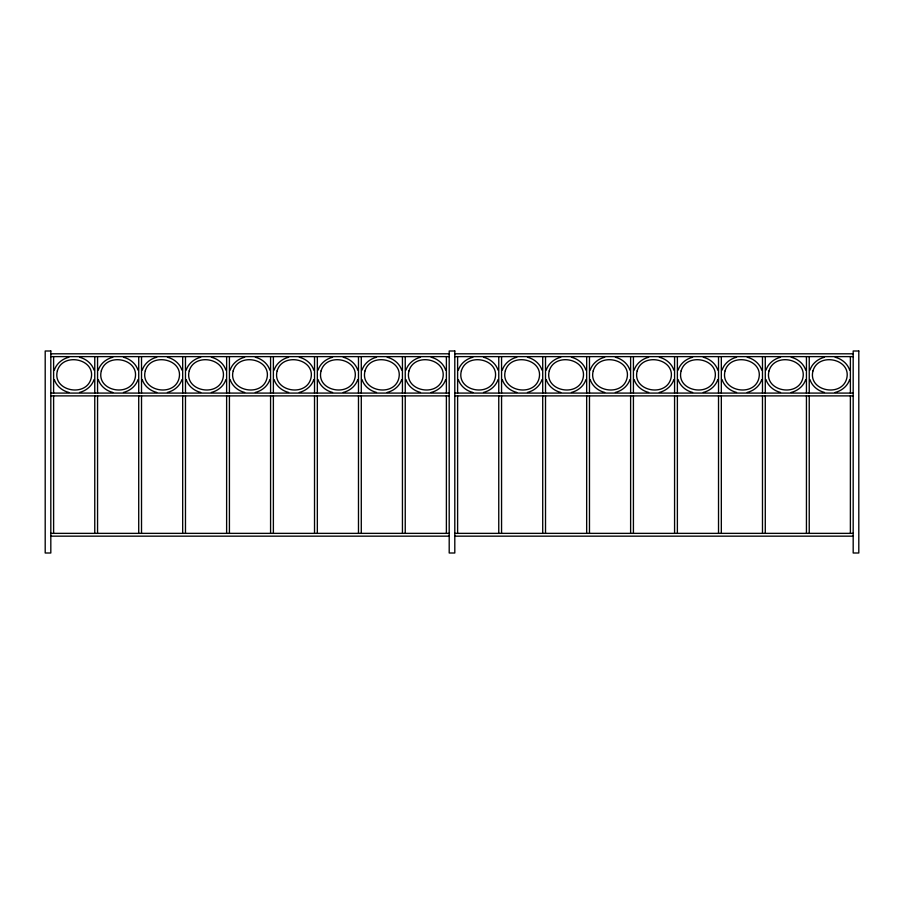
<?xml version="1.0" encoding="UTF-8"?>
<svg xmlns="http://www.w3.org/2000/svg" width="904" height="904" viewBox="0 0 904 904"><rect width="100%" height="100%" fill="white"/><g stroke="black" fill="none" stroke-linecap="round" stroke-linejoin="round"><path stroke-width="1.36" d="M54.319 370.131C56.466 363.577 62.297 358.899 68.862 357.238M94.061 379.567C91.914 386.121 86.095 390.799 79.518 392.46M98.276 370.131C100.423 363.577 106.243 358.899 112.819 357.238M142.222 370.131C144.369 363.577 150.2 358.899 156.776 357.238M138.018 379.567C135.871 386.121 130.04 390.799 123.464 392.46M186.179 370.131C188.326 363.577 194.145 358.899 200.722 357.238M181.964 379.567C179.817 386.121 173.997 390.799 167.421 392.46M230.124 370.131C232.272 363.577 238.102 358.899 244.679 357.238M225.921 379.567C223.774 386.121 217.943 390.799 211.378 392.46M274.082 370.131C276.228 363.577 282.059 358.899 288.636 357.238M269.878 379.567C267.731 386.121 261.9 390.799 255.323 392.46M318.038 370.131C320.185 363.577 326.005 358.899 332.582 357.238M313.824 379.567C311.677 386.121 305.857 390.799 299.281 392.46M361.984 370.131C364.131 363.577 369.962 358.899 376.539 357.238M357.781 379.567C355.634 386.121 349.803 390.799 343.237 392.46M405.941 370.131C408.088 363.577 413.919 358.899 420.496 357.238M401.738 379.567C399.591 386.121 393.76 390.799 387.183 392.46M445.683 379.567C443.536 386.121 437.717 390.799 431.14 392.46M458.317 370.131C460.464 363.577 466.283 358.899 472.86 357.238M502.262 370.131C504.409 363.577 510.24 358.899 516.817 357.238M498.059 379.567C495.912 386.121 490.081 390.799 483.504 392.46M546.219 370.131C548.366 363.577 554.197 358.899 560.762 357.238M542.016 379.567C539.869 386.121 534.038 390.799 527.461 392.46M590.176 370.131C592.323 363.577 598.143 358.899 604.719 357.238M585.961 379.567C583.814 386.121 577.995 390.799 571.418 392.46M634.122 370.131C636.269 363.577 642.1 358.899 648.676 357.238M629.918 379.567C627.771 386.121 621.941 390.799 615.364 392.46M678.079 370.131C680.226 363.577 686.057 358.899 692.622 357.238M673.875 379.567C671.728 386.121 665.898 390.799 659.321 392.46M722.036 370.131C724.183 363.577 730.003 358.899 736.579 357.238M717.821 379.567C715.674 386.121 709.855 390.799 703.278 392.46M765.982 370.131C768.129 363.577 773.96 358.899 780.536 357.238M761.778 379.567C759.631 386.121 753.8 390.799 747.224 392.46M809.939 370.131C812.086 363.577 817.905 358.899 824.482 357.238M805.724 379.567C803.577 386.121 797.757 390.799 791.181 392.46M849.681 379.567C847.534 386.121 841.703 390.799 835.138 392.46M50.816 353.803L449.198 353.803M454.802 353.803L853.184 353.803M50.816 356.617L449.198 356.617M454.802 356.617L853.184 356.617M50.816 393.082L449.198 393.082M454.802 393.082L853.184 393.082M50.816 395.884L449.198 395.884M454.802 395.884L853.184 395.884M50.816 533.36L449.198 533.36M454.802 533.36L853.184 533.36M50.816 536.162L449.198 536.162M454.802 536.162L853.184 536.162M835.138 357.238C841.703 358.899 847.534 363.577 849.681 370.131M791.181 357.238C797.757 358.899 803.577 363.577 805.724 370.131M747.224 357.238C753.8 358.899 759.631 363.577 761.778 370.131M824.482 392.46C817.905 390.799 812.086 386.121 809.939 379.567M703.278 357.238C709.855 358.899 715.674 363.577 717.821 370.131M780.536 392.46C773.96 390.799 768.129 386.121 765.982 379.567M659.321 357.238C665.898 358.899 671.728 363.577 673.875 370.131M736.579 392.46C730.003 390.799 724.183 386.121 722.036 379.567M615.364 357.238C621.941 358.899 627.771 363.577 629.918 370.131M692.622 392.46C686.057 390.799 680.226 386.121 678.079 379.567M571.418 357.238C577.995 358.899 583.814 363.577 585.961 370.131M648.676 392.46C642.1 390.799 636.269 386.121 634.122 379.567M527.461 357.238C534.038 358.899 539.869 363.577 542.016 370.131M604.719 392.46C598.143 390.799 592.323 386.121 590.176 379.567M483.504 357.238C490.081 358.899 495.912 363.577 498.059 370.131M560.762 392.46C554.197 390.799 548.366 386.121 546.219 379.567M431.14 357.238C437.717 358.899 443.536 363.577 445.683 370.131M516.817 392.46C510.24 390.799 504.409 386.121 502.262 379.567M387.183 357.238C393.76 358.899 399.591 363.577 401.738 370.131M472.86 392.46C466.283 390.799 460.464 386.121 458.317 379.567M343.237 357.238C349.803 358.899 355.634 363.577 357.781 370.131M420.496 392.46C413.919 390.799 408.088 386.121 405.941 379.567M299.281 357.238C305.857 358.899 311.677 363.577 313.824 370.131M376.539 392.46C369.962 390.799 364.131 386.121 361.984 379.567M255.323 357.238C261.9 358.899 267.731 363.577 269.878 370.131M332.582 392.46C326.005 390.799 320.185 386.121 318.038 379.567M211.378 357.238C217.943 358.899 223.774 363.577 225.921 370.131M288.636 392.46C282.059 390.799 276.228 386.121 274.082 379.567M167.421 357.238C173.997 358.899 179.817 363.577 181.964 370.131M244.679 392.46C238.102 390.799 232.272 386.121 230.124 379.567M123.464 357.238C130.04 358.899 135.871 363.577 138.018 370.131M200.722 392.46C194.145 390.799 188.326 386.121 186.179 379.567M79.518 357.238C86.095 358.899 91.914 363.577 94.061 370.131M156.776 392.46C150.2 390.799 144.369 386.121 142.222 379.567M112.819 392.46C106.243 390.799 100.423 386.121 98.276 379.567M68.862 392.46C62.297 390.799 56.466 386.121 54.319 379.567M850.381 356.617L850.381 393.082M850.381 395.884L850.381 533.36M809.238 356.617L809.238 393.082M809.238 395.884L809.238 533.36M806.436 356.617L806.436 393.082M806.436 395.884L806.436 533.36M765.281 356.617L765.281 393.082M765.281 395.884L765.281 533.36M762.479 356.617L762.479 393.082M762.479 395.884L762.479 533.36M721.324 356.617L721.324 393.082M721.324 395.884L721.324 533.36M718.522 356.617L718.522 393.082M718.522 395.884L718.522 533.36M677.379 356.617L677.379 393.082M677.379 395.884L677.379 533.36M674.576 356.617L674.576 393.082M674.576 395.884L674.576 533.36M633.421 356.617L633.421 393.082M633.421 395.884L633.421 533.36M630.619 356.617L630.619 393.082M630.619 395.884L630.619 533.36M589.476 356.617L589.476 393.082M589.476 395.884L589.476 533.36M586.662 356.617L586.662 393.082M586.662 395.884L586.662 533.36M545.519 356.617L545.519 393.082M545.519 395.884L545.519 533.36M542.716 356.617L542.716 393.082M542.716 395.884L542.716 533.36M501.562 356.617L501.562 393.082M501.562 395.884L501.562 533.36M498.759 356.617L498.759 393.082M498.759 395.884L498.759 533.36M457.616 356.617L457.616 393.082M457.616 395.884L457.616 533.36M446.384 356.617L446.384 393.082M446.384 395.884L446.384 533.36M405.241 356.617L405.241 393.082M405.241 395.884L405.241 533.36M402.438 356.617L402.438 393.082M402.438 395.884L402.438 533.36M361.284 356.617L361.284 393.082M361.284 395.884L361.284 533.36M358.481 356.617L358.481 393.082M358.481 395.884L358.481 533.36M317.338 356.617L317.338 393.082M317.338 395.884L317.338 533.36M314.524 356.617L314.524 393.082M314.524 395.884L314.524 533.36M273.381 356.617L273.381 393.082M273.381 395.884L273.381 533.36M270.578 356.617L270.578 393.082M270.578 395.884L270.578 533.36M229.424 356.617L229.424 393.082M229.424 395.884L229.424 533.36M226.621 356.617L226.621 393.082M226.621 395.884L226.621 533.36M185.478 356.617L185.478 393.082M185.478 395.884L185.478 533.36M182.676 356.617L182.676 393.082M182.676 395.884L182.676 533.36M141.521 356.617L141.521 393.082M141.521 395.884L141.521 533.36M138.719 356.617L138.719 393.082M138.719 395.884L138.719 533.36M97.564 356.617L97.564 393.082M97.564 395.884L97.564 533.36M94.762 356.617L94.762 393.082M94.762 395.884L94.762 533.36M53.618 356.617L53.618 393.082M53.618 395.884L53.618 533.36M57.37 370.855C52.003 390.89 85.609 397.805 91.01 378.844C96.378 358.798 62.771 351.893 57.37 370.855M101.327 370.855C95.96 390.89 129.566 397.805 134.956 378.844C140.323 358.798 106.717 351.893 101.327 370.855M145.284 370.855C139.917 390.89 173.523 397.805 178.913 378.844C184.28 358.798 150.674 351.893 145.284 370.855M189.23 370.855C183.862 390.89 217.468 397.805 222.87 378.844C228.237 358.798 194.631 351.893 189.23 370.855M233.187 370.855C227.819 390.89 261.425 397.805 266.816 378.844C272.183 358.798 238.577 351.893 233.187 370.855M277.144 370.855C271.776 390.89 305.382 397.805 310.773 378.844C316.14 358.798 282.534 351.893 277.144 370.855M321.089 370.855C315.722 390.89 349.328 397.805 354.73 378.844C360.097 358.798 326.491 351.893 321.089 370.855M365.046 370.855C359.679 390.89 393.285 397.805 398.675 378.844C404.043 358.798 370.437 351.893 365.046 370.855M409.003 370.855C403.636 390.89 437.242 397.805 442.632 378.844C448 358.798 414.394 351.893 409.003 370.855M461.368 370.855C456 390.89 489.606 397.805 494.996 378.844C500.364 358.798 466.758 351.893 461.368 370.855M505.325 370.855C499.957 390.89 533.563 397.805 538.953 378.844C544.321 358.798 510.715 351.893 505.325 370.855M549.27 370.855C543.903 390.89 577.509 397.805 582.91 378.844C588.278 358.798 554.672 351.893 549.27 370.855M593.227 370.855C587.86 390.89 621.466 397.805 626.856 378.844C632.224 358.798 598.617 351.893 593.227 370.855M637.184 370.855C631.817 390.89 665.423 397.805 670.813 378.844C676.181 358.798 642.574 351.893 637.184 370.855M681.13 370.855C675.763 390.89 709.369 397.805 714.77 378.844C720.138 358.798 686.531 351.893 681.13 370.855M725.087 370.855C719.72 390.89 753.326 397.805 758.716 378.844C764.083 358.798 730.477 351.893 725.087 370.855M769.044 370.855C763.677 390.89 797.283 397.805 802.673 378.844C808.04 358.798 774.434 351.893 769.044 370.855M812.99 370.855C807.622 390.89 841.228 397.805 846.63 378.844C851.997 358.798 818.391 351.893 812.99 370.855M50.816 351.001L45.2 351.001L45.2 552.999L50.816 552.999L50.816 351.001M454.802 351.001L449.198 351.001L449.198 552.999L454.802 552.999L454.802 351.001M858.8 351.001L853.184 351.001L853.184 552.999L858.8 552.999L858.8 351.001"/></g></svg>
